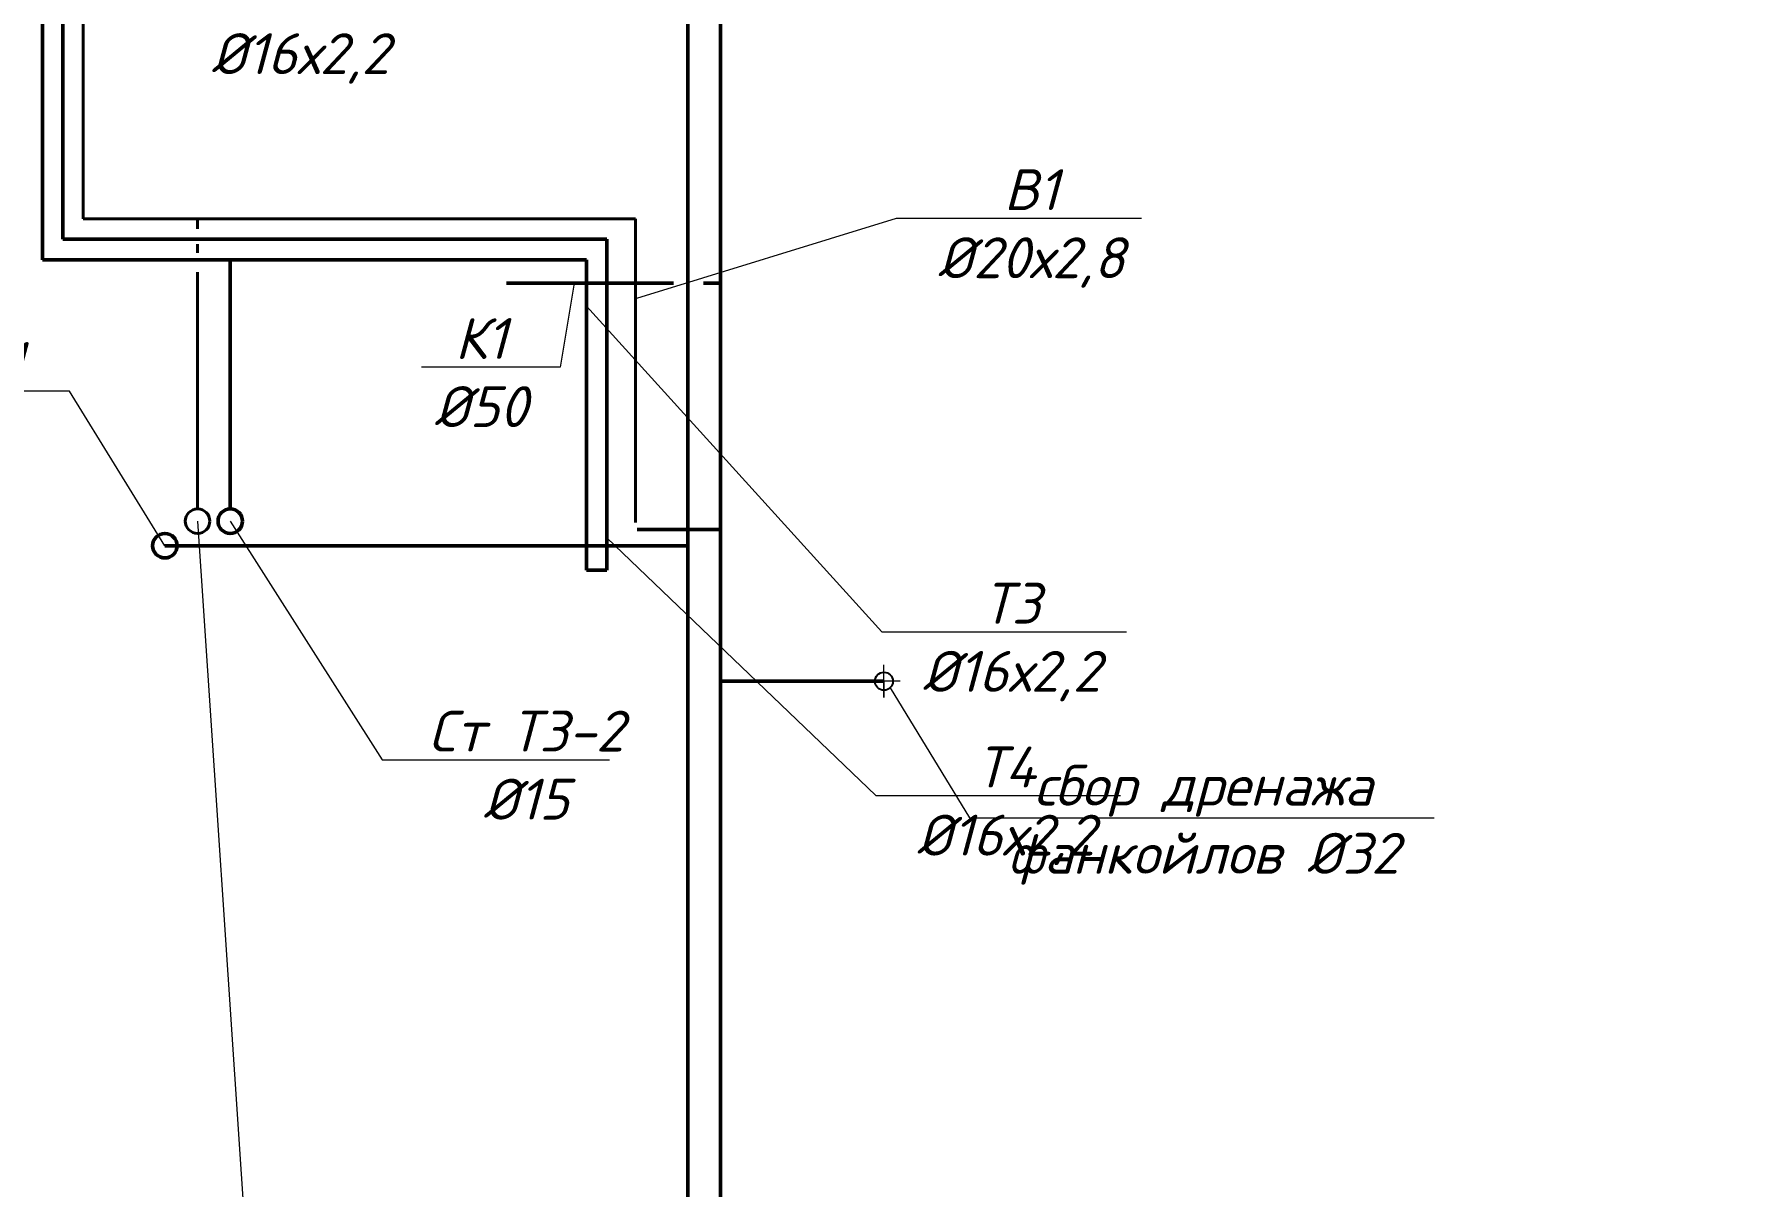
# Model space of a CAD drawing. Header units: millimetres. Extents: x -473555 to 660023, y 5037 to 453528.
# Drawn here: x 63087 to 73596, y 129553 to 136604 of the extents above; entities that cross this region are included whole.
import ezdxf
from ezdxf import colors
from ezdxf.entities.mleader import LeaderData, LeaderLine
from ezdxf.math import Vec2, Vec3

# ---------------------------------------------------------------- set-up
doc = ezdxf.new("R2010")
doc.units = ezdxf.units.MM
for name, color, linetype, lineweight in [('ВК_B1', 5, 'Continuous', 40), ('ВК_K1', 34, 'Continuous', 50), ('ВК_T3', 1, 'Continuous', 50), ('ВК_T4', 30, 'Continuous', 50)]:
    doc.layers.add(name, color=color, linetype=linetype, lineweight=lineweight)
for name, color, linetype in [('ВК_В1_текст', 5, 'Continuous'), ('ВК_К1_текст', 34, 'Continuous'), ('ВК_сантехника', 140, 'Continuous'), ('ВК_Т4_текст', 30, 'Continuous'), ('ВК_ТЗ_текст', 1, 'Continuous')]:
    doc.layers.add(name, color=color, linetype=linetype)
doc.styles.add('ISOPEUR', font='isocpeui.ttf')

# ---------------------------------------------------------------- blocks, each defined once
blk = doc.blocks.new('_None')
blk = doc.blocks.new('*U319')
at = {"lineweight": 20}
blk.add_lwpolyline([(0, 100), (0, -100), (0, 0), (100, 0), (-100, 0)], dxfattribs=at)
blk.add_circle((0, 0), 55)

msp = doc.modelspace()

# ---------------------------------------------------------------- linework, layer by layer
at = {"layer": 'ВК_B1'}
for p, q in [((63385.9, 136944.3), (63385.9, 135474.9)), ((63385.9, 135474.9), (66765.9, 135474.9)), ((64085.9, 135412.8), (64085.9, 135474.9)), ((66765.9, 135474.9), (66765.9, 133616.1)), ((64085.9, 135265.9), (64085.9, 135318.9)), ((64085.9, 133699.9), (64085.9, 135147.7))]:
    msp.add_line(p, q, dxfattribs=at)
msp.add_circle((64085.9, 133624.9), 75, dxfattribs=at)
at = {"layer": 'ВК_K1'}
for p, q in [((67085.7, 126945.6), (67085.7, 144374.9)), ((67285.7, 118867.1), (67285.7, 144274.9)), ((65975.6, 135081), (66998.1, 135081)), ((67182.8, 135081), (67285.7, 135081)), ((67285.7, 133574.9), (66776.5, 133574.9)), ((63885.9, 133474.9), (67085.7, 133474.9)), ((67285.7, 132645.3), (68285.7, 132645.3))]:
    msp.add_line(p, q, dxfattribs=at)
msp.add_circle((63885.9, 133474.9), 75, dxfattribs=at)
at = {"layer": 'ВК_T3'}
for p, q in [((63135.9, 142581.5), (63135.9, 135224.9)), ((63135.9, 135224.9), (66465.9, 135224.9)), ((64285.9, 133699.9), (64285.9, 135224.9)), ((66465.9, 135224.9), (66465.9, 133324.9)), ((66465.9, 133324.9), (66590.9, 133324.9))]:
    msp.add_line(p, q, dxfattribs=at)
msp.add_circle((64285.9, 133624.9), 75, dxfattribs=at)
at = {"layer": 'ВК_T4'}
for p, q in [((63260.9, 139557.2), (63260.9, 135349.9)), ((63260.9, 135349.9), (66590.9, 135349.9)), ((66590.9, 135349.9), (66590.9, 133324.9))]:
    msp.add_line(p, q, dxfattribs=at)

# ---------------------------------------------------------------- block references
at = {"layer": 'ВК_сантехника', "rotation": 270}
msp.add_blockref('*U319', (68285.7, 132645.3), dxfattribs=at)

# ---------------------------------------------------------------- leaders
at = {"layer": 'ВК_В1_текст', "linetype": 'Continuous'}
ml = msp.add_multileader_mtext('Standard', dxfattribs=at)
ml.set_content('В1\\P%%C20х2,8', color=256, style='ISOPEUR')
ml.set_leader_properties(lineweight=15)
ml.set_arrow_properties(name='NONE')
ml.build(insert=Vec2(0, 0))
ml.multileader.update_dxf_attribs({"text_left_attachment_type": 6, "text_right_attachment_type": 6, "dogleg_length": 0.1, "arrow_head_size": 400, "scale": 100})
ctx = ml.context
ctx.base_point, ctx.scale, ctx.char_height, ctx.arrow_head_size, ctx.landing_gap_size, ctx.plane_origin = Vec3(68373.5, 135478.6), 100, 250, 400, 200, Vec3(61932, 126395.4)
ctx.left_attachment, ctx.right_attachment, ctx.text_align_type = 6, 6, 1
notes = []
notes.append((ctx, [(1, (1, 1, 0), (68363.5, 135478.6), (1, 0), 10, [(0, [(66773.2, 134989.4)], 0, [])])]))
ctx.mtext.insert, ctx.mtext.alignment, ctx.mtext.flow_direction = Vec3(69187.1, 135778.6), 2, 5
ml = msp.add_multileader_mtext('Standard', dxfattribs=at)
ml.set_content('Ст В1-2\\P%%C15', color=256, style='ISOPEUR')
ml.set_leader_properties(lineweight=15)
ml.set_arrow_properties(name='NONE')
ml.build(insert=Vec2(0, 0))
ml.multileader.update_dxf_attribs({"text_left_attachment_type": 6, "text_right_attachment_type": 6, "dogleg_length": 0.1, "arrow_head_size": 400, "scale": 100})
ctx = ml.context
ctx.base_point, ctx.scale, ctx.char_height, ctx.arrow_head_size, ctx.landing_gap_size, ctx.plane_origin = Vec3(64473.2, 127967.1), 100, 350, 400, 200, Vec3(58244.7, 130571.3)
ctx.left_attachment, ctx.right_attachment, ctx.text_align_type = 6, 6, 1
notes.append((ctx, [(1, (1, 1, 0), (64463.2, 127967.1), (1, 0), 10, [(0, [(64085.9, 133624.9)], 0, [])])]))
ctx.mtext.insert, ctx.mtext.alignment, ctx.mtext.flow_direction = Vec3(65559.3, 128387.1), 2, 5
at = {"layer": 'ВК_К1_текст', "linetype": 'Continuous'}
ml = msp.add_multileader_mtext('Standard', dxfattribs=at)
ml.set_content('К1\\P%%C100', color=256, style='ISOPEUR')
ml.set_leader_properties(lineweight=15)
ml.set_arrow_properties(name='NONE')
ml.build(insert=Vec2(0, 0))
ml.multileader.update_dxf_attribs({"text_left_attachment_type": 6, "text_right_attachment_type": 6, "dogleg_length": 0.1, "arrow_head_size": 400, "scale": 100})
ctx = ml.context
ctx.base_point, ctx.scale, ctx.char_height, ctx.arrow_head_size, ctx.landing_gap_size, ctx.plane_origin = Vec3(55044.4, 137516.8), 100, 250, 400, 200, Vec3(62434, 129208.5)
ctx.left_attachment, ctx.right_attachment, ctx.text_align_type = 6, 6, 1
notes.append((ctx, [(0, (1, 1, 0), (55034.4, 137516.8), (1, 0), 10, [(0, [(55236.5, 135874.8)], 0, [])])]))
ctx.mtext.insert, ctx.mtext.width, ctx.mtext.alignment, ctx.mtext.flow_direction = Vec3(55584, 137816.8), 769.735, 2, 5
ml = msp.add_multileader_mtext('Standard', dxfattribs=at)
ml.set_content('К1\\P%%C100', color=256, style='ISOPEUR')
ml.set_leader_properties(lineweight=15)
ml.set_arrow_properties(name='NONE')
ml.build(insert=Vec2(0, 0))
ml.multileader.update_dxf_attribs({"text_left_attachment_type": 6, "text_right_attachment_type": 6, "dogleg_length": 0.1, "arrow_head_size": 400, "scale": 100})
ctx = ml.context
ctx.base_point, ctx.scale, ctx.char_height, ctx.arrow_head_size, ctx.landing_gap_size, ctx.plane_origin = Vec3(42581.2, 134777.8), 100, 250, 400, 200, Vec3(50304.1, 126136.1)
ctx.left_attachment, ctx.right_attachment, ctx.text_align_type = 6, 6, 1
notes.append((ctx, [(1, (1, 1, 0), (43670.4, 134777.8), (-1, 0), 10, [(0, [(44410.7, 135980.4)], 0, [])])]))
ctx.mtext.insert, ctx.mtext.width, ctx.mtext.alignment, ctx.mtext.flow_direction = Vec3(43120.8, 135077.8), 769.735, 2, 5
ml = msp.add_multileader_mtext('Standard', dxfattribs=at)
ml.set_content('К1\\P%%C100', color=256, style='ISOPEUR')
ml.set_leader_properties(lineweight=15)
ml.set_arrow_properties(name='NONE')
ml.build(insert=Vec2(0, 0))
ml.multileader.update_dxf_attribs({"text_left_attachment_type": 6, "text_right_attachment_type": 6, "dogleg_length": 0.1, "arrow_head_size": 400, "scale": 100})
ctx = ml.context
ctx.base_point, ctx.scale, ctx.char_height, ctx.arrow_head_size, ctx.landing_gap_size, ctx.plane_origin = Vec3(53230.8, 134071.9), 100, 250, 400, 200, Vec3(60953.7, 125430.2)
ctx.left_attachment, ctx.right_attachment, ctx.text_align_type = 6, 6, 1
notes.append((ctx, [(1, (1, 1, 0), (54320, 134071.9), (-1, 0), 10, [(0, [(55060.3, 135274.5)], 0, [])])]))
ctx.mtext.insert, ctx.mtext.width, ctx.mtext.alignment, ctx.mtext.flow_direction = Vec3(53770.4, 134371.9), 769.735, 2, 5
ml = msp.add_multileader_mtext('Standard', dxfattribs=at)
ml.set_content('К1\\P%%C100', color=256, style='ISOPEUR')
ml.set_leader_properties(lineweight=15)
ml.set_arrow_properties(name='NONE')
ml.build(insert=Vec2(0, 0))
ml.multileader.update_dxf_attribs({"text_left_attachment_type": 6, "text_right_attachment_type": 6, "dogleg_length": 0.1, "arrow_head_size": 400, "scale": 100})
ctx = ml.context
ctx.base_point, ctx.scale, ctx.char_height, ctx.arrow_head_size, ctx.landing_gap_size, ctx.plane_origin = Vec3(33377.5, 133587.3), 100, 250, 400, 200, Vec3(41100.4, 124945.7)
ctx.left_attachment, ctx.right_attachment, ctx.text_align_type = 6, 6, 1
notes.append((ctx, [(1, (1, 1, 0), (34466.6, 133587.3), (-1, 0), 10, [(0, [(36135.7, 135163)], 0, [])])]))
ctx.mtext.insert, ctx.mtext.width, ctx.mtext.alignment, ctx.mtext.flow_direction = Vec3(33917, 133887.3), 769.735, 2, 5
ml = msp.add_multileader_mtext('Standard', dxfattribs=at)
ml.set_content('К1\\P%%C100', color=256, style='ISOPEUR')
ml.set_leader_properties(lineweight=15)
ml.set_arrow_properties(name='NONE')
ml.build(insert=Vec2(0, 0))
ml.multileader.update_dxf_attribs({"text_left_attachment_type": 6, "text_right_attachment_type": 6, "dogleg_length": 0.1, "arrow_head_size": 400, "scale": 100})
ctx = ml.context
ctx.base_point, ctx.scale, ctx.char_height, ctx.arrow_head_size, ctx.landing_gap_size, ctx.plane_origin = Vec3(45449.9, 133872.2), 100, 250, 400, 200, Vec3(53172.8, 125230.5)
ctx.left_attachment, ctx.right_attachment, ctx.text_align_type = 6, 6, 1
notes.append((ctx, [(1, (1, 1, 0), (46539.1, 133872.2), (-1, 0), 10, [(0, [(47279.4, 135074.9)], 0, [])])]))
ctx.mtext.insert, ctx.mtext.width, ctx.mtext.alignment, ctx.mtext.flow_direction = Vec3(45989.5, 134172.2), 769.735, 2, 5
ml = msp.add_multileader_mtext('Standard', dxfattribs=at)
ml.set_content('К1\\P%%C50', color=256, style='ISOPEUR')
ml.set_leader_properties(lineweight=15)
ml.set_arrow_properties(name='NONE')
ml.build(insert=Vec2(0, 0))
ml.multileader.update_dxf_attribs({"text_left_attachment_type": 6, "text_right_attachment_type": 6, "dogleg_length": 0.1, "arrow_head_size": 400, "scale": 100})
ctx = ml.context
ctx.base_point, ctx.scale, ctx.char_height, ctx.arrow_head_size, ctx.landing_gap_size, ctx.plane_origin = Vec3(65344.2, 134567.6), 100, 250, 400, 200, Vec3(72937.7, 125925.9)
ctx.left_attachment, ctx.right_attachment, ctx.text_align_type = 6, 6, 1
notes.append((ctx, [(1, (1, 1, 0), (66304, 134567.6), (-1, 0), 10, [(0, [(66390.5, 135081)], 0, [])])]))
ctx.mtext.insert, ctx.mtext.alignment, ctx.mtext.flow_direction = Vec3(65819.1, 134867.6), 2, 5
ml = msp.add_multileader_mtext('Standard', dxfattribs=at)
ml.set_content('Ст К1-1\\P%%C50', color=256, style='ISOPEUR')
ml.set_leader_properties(lineweight=15)
ml.set_arrow_properties(name='NONE')
ml.build(insert=Vec2(0, 0))
ml.multileader.update_dxf_attribs({"text_left_attachment_type": 6, "text_right_attachment_type": 6, "dogleg_length": 0.1, "arrow_head_size": 400, "scale": 100})
ctx = ml.context
ctx.base_point, ctx.scale, ctx.char_height, ctx.arrow_head_size, ctx.landing_gap_size, ctx.plane_origin = Vec3(61642.1, 134420.9), 100, 250, 400, 200, Vec3(69935.5, 125779.3)
ctx.left_attachment, ctx.right_attachment, ctx.text_align_type = 6, 6, 1
notes.append((ctx, [(1, (1, 1, 0), (63301.7, 134420.9), (-1, 0), 10, [(0, [(63885.9, 133474.9)], 0, [])])]))
ctx.mtext.insert, ctx.mtext.alignment, ctx.mtext.flow_direction = Vec3(62466.9, 134720.9), 2, 5
ml = msp.add_multileader_mtext('Standard', dxfattribs=at)
ml.set_content('сбор дренажа\\Pфанкойлов %%C32', color=256, style='ISOPEUR')
ml.set_leader_properties(lineweight=15)
ml.set_arrow_properties(name='NONE')
ml.build(insert=Vec2(0, 0))
ml.multileader.update_dxf_attribs({"text_left_attachment_type": 6, "text_right_attachment_type": 6, "dogleg_length": 0.1, "arrow_head_size": 400, "scale": 100})
ctx = ml.context
ctx.base_point, ctx.scale, ctx.char_height, ctx.arrow_head_size, ctx.landing_gap_size, ctx.plane_origin = Vec3(68819, 131809.2), 100, 250, 400, 200, Vec3(76541.9, 123167.6)
ctx.left_attachment, ctx.right_attachment, ctx.text_align_type = 6, 6, 1
notes.append((ctx, [(0, (1, 1, 0), (68809, 131809.2), (1, 0), 10, [(0, [(68323.5, 132605.3)], 0, [])])]))
ctx.mtext.insert, ctx.mtext.alignment, ctx.mtext.flow_direction = Vec3(70241, 132134.2), 2, 5
at = {"layer": 'ВК_Т4_текст', "linetype": 'Continuous'}
ml = msp.add_multileader_mtext('Standard', dxfattribs=at)
ml.set_content('Т4\\P%%C16х2,2', color=256, style='ISOPEUR')
ml.set_leader_properties(lineweight=15)
ml.set_arrow_properties(name='NONE')
ml.build(insert=Vec2(0, 0))
ml.multileader.update_dxf_attribs({"text_left_attachment_type": 6, "text_right_attachment_type": 6, "dogleg_length": 0.1, "arrow_head_size": 400, "scale": 100})
ctx = ml.context
ctx.base_point, ctx.scale, ctx.char_height, ctx.arrow_head_size, ctx.landing_gap_size, ctx.plane_origin = Vec3(63930, 136727.4), 100, 250, 400, 200, Vec3(54153.3, 125384.9)
ctx.left_attachment, ctx.right_attachment, ctx.text_align_type = 6, 6, 1
notes.append((ctx, [(1, (1, 1, 0), (63920, 136727.4), (1, 0), 10, [(0, [(63260.9, 137575.4)], 0, [])])]))
ctx.mtext.insert, ctx.mtext.alignment, ctx.mtext.flow_direction = Vec3(64714.8, 137027.4), 2, 5
ml = msp.add_multileader_mtext('Standard', dxfattribs=at)
ml.set_content('Т4\\P%%C16х2,2', color=256, style='ISOPEUR')
ml.set_leader_properties(lineweight=15)
ml.set_arrow_properties(name='NONE')
ml.build(insert=Vec2(0, 0))
ml.multileader.update_dxf_attribs({"text_left_attachment_type": 6, "text_right_attachment_type": 6, "dogleg_length": 0.1, "arrow_head_size": 400, "scale": 100})
ctx = ml.context
ctx.base_point, ctx.scale, ctx.char_height, ctx.arrow_head_size, ctx.landing_gap_size, ctx.plane_origin = Vec3(68246.6, 131945.4), 100, 250, 400, 200, Vec3(58469.9, 120602.9)
ctx.left_attachment, ctx.right_attachment, ctx.text_align_type = 6, 6, 1
notes.append((ctx, [(1, (1, 1, 0), (68236.6, 131945.4), (1, 0), 10, [(0, [(66590.9, 133523.4)], 0, [])])]))
ctx.mtext.insert, ctx.mtext.alignment, ctx.mtext.flow_direction = Vec3(69031.4, 132245.4), 2, 5
at = {"layer": 'ВК_ТЗ_текст', "linetype": 'Continuous'}
ml = msp.add_multileader_mtext('Standard', dxfattribs=at)
ml.set_content('Т3\\P%%C16х2,2', color=256, style='ISOPEUR')
ml.set_leader_properties(lineweight=15)
ml.set_arrow_properties(name='NONE')
ml.build(insert=Vec2(0, 0))
ml.multileader.update_dxf_attribs({"text_left_attachment_type": 6, "text_right_attachment_type": 6, "dogleg_length": 0.1, "arrow_head_size": 400, "scale": 100})
ctx = ml.context
ctx.base_point, ctx.scale, ctx.char_height, ctx.arrow_head_size, ctx.landing_gap_size, ctx.plane_origin = Vec3(68282.2, 132947.5), 100, 250, 400, 200, Vec3(58369.9, 121083.1)
ctx.left_attachment, ctx.right_attachment, ctx.text_align_type = 6, 6, 1
notes.append((ctx, [(1, (1, 1, 0), (68272.2, 132947.5), (1, 0), 10, [(0, [(66465.9, 134941.2)], 0, [])])]))
ctx.mtext.insert, ctx.mtext.alignment, ctx.mtext.flow_direction = Vec3(69066.9, 133247.5), 2, 5
ml = msp.add_multileader_mtext('Standard', dxfattribs=at)
ml.set_content('Ст Т3-2\\P%%C15', color=256, style='ISOPEUR')
ml.set_leader_properties(lineweight=15)
ml.set_arrow_properties(name='NONE')
ml.build(insert=Vec2(0, 0))
ml.multileader.update_dxf_attribs({"text_left_attachment_type": 6, "text_right_attachment_type": 6, "dogleg_length": 0.1, "arrow_head_size": 400, "scale": 100})
ctx = ml.context
ctx.base_point, ctx.scale, ctx.char_height, ctx.arrow_head_size, ctx.landing_gap_size, ctx.plane_origin = Vec3(65225.1, 132165.4), 100, 250, 400, 200, Vec3(55614.3, 122688.9)
ctx.left_attachment, ctx.right_attachment, ctx.text_align_type = 6, 6, 1
notes.append((ctx, [(1, (1, 1, 0), (65215.1, 132165.4), (1, 0), 10, [(0, [(64285.9, 133624.9)], 0, [])])]))
ctx.mtext.insert, ctx.mtext.alignment, ctx.mtext.flow_direction = Vec3(66096.1, 132465.4), 2, 5
for ctx, leaders in notes:
    for number, flags, end, landing, length, lines in leaders:
        leader = LeaderData()
        leader.index, (leader.has_last_leader_line, leader.has_dogleg_vector, leader.attachment_direction) = number, flags
        leader.last_leader_point, leader.dogleg_vector, leader.dogleg_length = Vec3(end), Vec3(landing), length
        for number, points, colour, breaks in lines:
            line = LeaderLine()
            line.index, line.vertices, line.color, line.breaks = number, Vec3.list(points), colors.encode_raw_color(colour), breaks
            leader.lines.append(line)
        ctx.leaders.append(leader)

doc.saveas('drawing.dxf')
